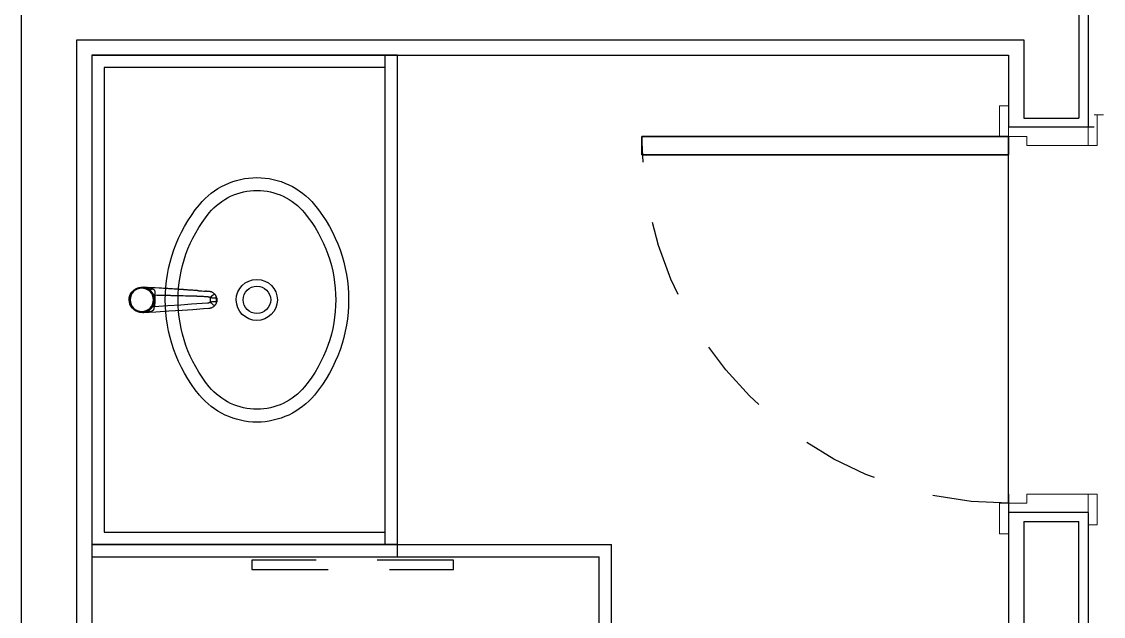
# Model space of a CAD drawing. Header units: millimetres. Extents: x 188.6 to 263.2, y 40.1 to 120.1.
# Drawn here: x 194.321 to 196.091, y 79.492 to 80.465 of the extents above; entities that cross this region are included whole.
import ezdxf

# ---------------------------------------------------------------- set-up
doc = ezdxf.new("R2010")
doc.units = ezdxf.units.MM
doc.linetypes.add('XREF-TIPO$0$HIDDEN2', pattern=[0.1875, 0.125, -0.0625])
doc.layers.add('ARQ', color=8, linetype='Continuous')

# ---------------------------------------------------------------- blocks, each defined once
blk = doc.blocks.new('XREF-TIPO$0$L59_p')
at = {"color": 252}
blk.add_lwpolyline([(0.1556, 0.0941, 0.358974), (-0.1556, 0.0941, 0.471698), (-0.1556, -0.0941, 0.358974), (0.1556, -0.0941, 0.471698)], format="xyb", close=True, dxfattribs=at)
for points in [[(0.1422, 0.0779, 0.358974), (-0.1422, 0.0779, 0.471698), (-0.1422, -0.0779, 0.358974), (0.1422, -0.0779, 0.471698)], [(0, 0.0225, 1), (0, -0.0225, 1)]]:
    blk.add_lwpolyline(points, format="xyb", close=True)
blk.add_lwpolyline([(0.0335, 0, 336.274616), (0.0335, -0.0004)], format="xyb")
blk = doc.blocks.new('XREF-TIPO$0$1198c35_p')
for p, q in [((-0.0114, 0.0111), (-0.0114, 0.0115)), ((-0.0114, 0.0111), (-0.0114, 0.0111)), ((0.0297, 0.0128), (0.0297, 0.0128)), ((0.0297, 0.0126), (0.0297, 0.0127)), ((0.004, -0.0054), (0.004, -0.0073)), ((0.004, -0.0054), (0.0141, -0.0054)), ((0.0141, -0.0073), (0.004, -0.0073)), ((0.0141, -0.0054), (0.0141, -0.0073)), ((0.0054, -0.0974), (0.0128, -0.0974)), ((0.0226, -0.0968), (0.0226, -0.097)), ((0.0061, -0.1075), (0.0121, -0.1075))]:
    blk.add_line(p, q)
for points in [[(-0.0077, -0.0516, 0), (-0.0078, -0.0508, 0), (-0.0078, -0.0496, 0), (-0.0079, -0.0488, 0), (-0.008, -0.0479, 0), (-0.008, -0.0476, 0), (-0.008, -0.0474, 0), (-0.008, -0.0471, 0), (-0.008, -0.0468, 0), (-0.008, -0.0466, 0), (-0.0081, -0.0463, 0), (-0.0082, -0.0435, 0), (-0.0084, -0.0409, 0), (-0.0086, -0.0384, 0), (-0.0087, -0.0361, 0), (-0.0088, -0.0347, 0), (-0.0089, -0.033, 0), (-0.009, -0.0313, 0), (-0.0091, -0.0297, 0), (-0.0092, -0.0281, 0), (-0.0094, -0.0246, 0), (-0.0096, -0.0211, 0), (-0.0098, -0.0177, 0), (-0.01, -0.0141, 0), (-0.0104, -0.0076, 0), (-0.0108, -0.0012, 0), (-0.0111, 0.005, 0), (-0.0114, 0.0111, 0)], [(-0.0088, -0.0025, 0), (-0.0096, 0.0002, 0), (-0.0102, 0.003, 0), (-0.0109, 0.0065, 0), (-0.0112, 0.0086, 0), (-0.0113, 0.0098, 0), (-0.0114, 0.0105, 0), (-0.0114, 0.0108, 0), (-0.0114, 0.0108, 0), (-0.0114, 0.0109, 0), (-0.0114, 0.011, 0), (-0.0114, 0.011, 0), (-0.0114, 0.0111, 0), (-0.0114, 0.0111, 0), (-0.0114, 0.0111, 0), (-0.0114, 0.0111, 0), (-0.0114, 0.0111, 0), (-0.0114, 0.0111, 0)], [(-0.0086, 0.0036, 0), (-0.0081, 0.0025, 0), (-0.0079, 0.0012, 0), (-0.008, -0.0002, 0), (-0.0084, -0.0016, 0), (-0.0088, -0.0025, 0)], [(-0.0086, 0.0036, 0), (-0.0082, 0.0029, 0), (-0.0075, 0.0019, 0), (-0.0067, 0.001, 0), (-0.0058, 0, 0), (-0.0047, -0.0009, 0), (-0.0035, -0.0019, 0), (-0.0023, -0.0027, 0), (-0.0014, -0.0033, 0), (-0.0005, -0.0037, 0), (0.0005, -0.0042, 0), (0.0014, -0.0046, 0)], [(0.0194, -0.0033, 0), (0.0205, -0.0026, 0), (0.022, -0.0016, 0), (0.0233, -0.0004, 0), (0.0242, 0.0004, 0), (0.0251, 0.0013, 0), (0.0257, 0.0022, 0), (0.0264, 0.0031, 0), (0.027, 0.0042, 0), (0.0277, 0.0053, 0)], [(0.0279, 0.0002, 0), (0.0277, -0.0007, 0), (0.0274, -0.0016, 0), (0.0271, -0.0024, 0), (0.0267, -0.0032, 0), (0.0264, -0.0037, 0), (0.026, -0.0042, 0), (0.0258, -0.0045, 0), (0.0255, -0.0047, 0), (0.0252, -0.005, 0), (0.0248, -0.0052, 0), (0.0244, -0.0054, 0), (0.0242, -0.0055, 0), (0.0239, -0.0056, 0), (0.0236, -0.0057, 0), (0.0232, -0.0058, 0), (0.0227, -0.0059, 0), (0.0221, -0.006, 0), (0.0217, -0.006, 0), (0.0213, -0.0061, 0), (0.0209, -0.0062, 0), (0.0208, -0.0063, 0), (0.0206, -0.0063, 0), (0.0204, -0.0064, 0), (0.0203, -0.0065, 0)], [(0.0297, 0.0125, 0), (0.0285, -0.0088, 0), (0.0273, -0.0301, 0), (0.0259, -0.0514, 0), (0.0247, -0.0689, 0), (0.0234, -0.0865, 0), (0.0227, -0.0952, 0), (0.0226, -0.0962, 0), (0.0226, -0.0966, 0), (0.0226, -0.0968, 0)], [(0.0277, 0.0053, 0), (0.0273, 0.0042, 0), (0.0272, 0.0029, 0), (0.0274, 0.0015, 0), (0.0279, 0.0002, 0)], [(0.0297, 0.0125, 0), (0.0297, 0.0125, 0), (0.0297, 0.0125, 0), (0.0297, 0.0125, 0), (0.0297, 0.0125, 0), (0.0297, 0.0125, 0), (0.0297, 0.0125, 0), (0.0297, 0.0125, 0), (0.0297, 0.0124, 0), (0.0297, 0.0124, 0), (0.0297, 0.0123, 0), (0.0296, 0.0123, 0), (0.0296, 0.0121, 0), (0.0296, 0.0112, 0), (0.0295, 0.0103, 0), (0.0291, 0.0066, 0), (0.0285, 0.0029, 0), (0.0279, 0.0002, 0)], [(0.0011, -0.0071, 0), (0.0011, -0.0071, 0), (0.001, -0.0071, 0), (0.0008, -0.0071, 0), (0.0006, -0.0071, 0), (0.0003, -0.0071, 0), (0, -0.0071, 0), (-0.0008, -0.0073, 0), (-0.0016, -0.0074, 0), (-0.0021, -0.0075, 0), (-0.0027, -0.0075, 0), (-0.003, -0.0076, 0), (-0.0034, -0.0076, 0), (-0.0037, -0.0076, 0), (-0.004, -0.0075, 0), (-0.0042, -0.0075, 0), (-0.0045, -0.0074, 0), (-0.0048, -0.0074, 0), (-0.0051, -0.0073, 0), (-0.0055, -0.0071, 0), (-0.0059, -0.0069, 0), (-0.0061, -0.0067, 0), (-0.0064, -0.0066, 0), (-0.0067, -0.0062, 0), (-0.0071, -0.0059, 0), (-0.0074, -0.0055, 0), (-0.0077, -0.0051, 0), (-0.008, -0.0044, 0), (-0.0084, -0.0037, 0), (-0.0086, -0.0031, 0), (-0.0088, -0.0025, 0)], [(0.0011, -0.0071, 0), (0.0012, -0.0103, 0), (0.0013, -0.0136, 0), (0.0014, -0.0172, 0), (0.0015, -0.021, 0), (0.0016, -0.0245, 0), (0.0017, -0.0281, 0), (0.0017, -0.0293, 0), (0.0017, -0.0303, 0), (0.0017, -0.0312, 0), (0.0017, -0.0322, 0), (0.0018, -0.0332, 0), (0.0019, -0.0389, 0), (0.002, -0.0445, 0), (0.002, -0.0456, 0), (0.002, -0.0467, 0), (0.002, -0.0478, 0), (0.0021, -0.049, 0), (0.0021, -0.0501, 0), (0.0021, -0.0512, 0), (0.0021, -0.0523, 0), (0.0022, -0.0534, 0), (0.0023, -0.0572, 0), (0.0024, -0.0609, 0), (0.0025, -0.0645, 0), (0.0026, -0.0679, 0), (0.0027, -0.0708, 0), (0.0028, -0.0735, 0), (0.0028, -0.0742, 0), (0.0028, -0.0749, 0), (0.0029, -0.0756, 0), (0.0029, -0.0763, 0), (0.0029, -0.077, 0), (0.0029, -0.0777, 0), (0.003, -0.0798, 0), (0.0031, -0.0818, 0), (0.0032, -0.0839, 0), (0.0033, -0.0859, 0), (0.0035, -0.0879, 0), (0.0036, -0.0898, 0), (0.0036, -0.0902, 0), (0.0036, -0.0906, 0), (0.0036, -0.091, 0), (0.0037, -0.0914, 0), (0.0037, -0.0917, 0), (0.0037, -0.0921, 0), (0.0037, -0.0925, 0), (0.0038, -0.0929, 0), (0.0038, -0.0933, 0), (0.0038, -0.0936, 0), (0.0038, -0.0939, 0), (0.0039, -0.0942, 0), (0.0039, -0.0944, 0), (0.0039, -0.0946, 0), (0.0039, -0.0948, 0), (0.004, -0.095, 0), (0.004, -0.0952, 0), (0.0041, -0.0953, 0), (0.0041, -0.0955, 0), (0.0042, -0.0956, 0), (0.0043, -0.096, 0), (0.0045, -0.0963, 0), (0.0047, -0.0966, 0), (0.0049, -0.0969, 0), (0.0051, -0.0971, 0), (0.0054, -0.0974, 0)], [(0.0128, -0.0974, 0), (0.0131, -0.0971, 0), (0.0134, -0.0967, 0), (0.0136, -0.0964, 0), (0.0138, -0.096, 0), (0.014, -0.0957, 0), (0.0141, -0.0954, 0), (0.0143, -0.0948, 0), (0.0144, -0.0943, 0), (0.0144, -0.0937, 0), (0.0144, -0.0931, 0), (0.0151, -0.0844, 0), (0.0164, -0.0669, 0), (0.0176, -0.0494, 0), (0.019, -0.028, 0), (0.0203, -0.0065, 0)], [(0.0203, -0.0065, 0), (0.0188, -0.0069, 0), (0.0173, -0.0071, 0), (0.0157, -0.0072, 0), (0.0141, -0.0073, 0)], [(0.0194, -0.0033, 0), (0.0199, -0.0051, 0), (0.0203, -0.0065, 0)], [(-0.0058, -0.0785, 0), (-0.0059, -0.0776, 0), (-0.0059, -0.0772, 0), (-0.006, -0.0767, 0), (-0.006, -0.0762, 0), (-0.006, -0.0756, 0), (-0.0061, -0.0751, 0), (-0.0061, -0.0748, 0), (-0.0061, -0.0745, 0), (-0.0061, -0.0742, 0), (-0.0063, -0.0726, 0), (-0.0064, -0.0709, 0), (-0.0065, -0.0691, 0), (-0.0066, -0.0672, 0), (-0.0068, -0.0652, 0), (-0.0069, -0.0632, 0), (-0.007, -0.0614, 0), (-0.0072, -0.0597, 0), (-0.0073, -0.0579, 0), (-0.0074, -0.0561, 0), (-0.0074, -0.0556, 0), (-0.0075, -0.0551, 0), (-0.0075, -0.0549, 0), (-0.0075, -0.0548, 0), (-0.0075, -0.0547, 0), (-0.0075, -0.0544, 0), (-0.0076, -0.054, 0), (-0.0076, -0.0534, 0), (-0.0076, -0.0527, 0), (-0.0077, -0.0518, 0), (-0.0077, -0.0516, 0)], [(-0.0039, -0.0992, 0), (-0.004, -0.0989, 0), (-0.0041, -0.0984, 0), (-0.0042, -0.0979, 0), (-0.0043, -0.0976, 0), (-0.0043, -0.0975, 0), (-0.0043, -0.0975, 0), (-0.0043, -0.0975, 0), (-0.0043, -0.0974, 0), (-0.0043, -0.0974, 0), (-0.0043, -0.0974, 0), (-0.0043, -0.0974, 0), (-0.0043, -0.0974, 0), (-0.0043, -0.0974, 0), (-0.0043, -0.0974, 0), (-0.0043, -0.0974, 0), (-0.0045, -0.0962, 0), (-0.0045, -0.0954, 0), (-0.0046, -0.0947, 0), (-0.0046, -0.0939, 0), (-0.0047, -0.0932, 0), (-0.0048, -0.0925, 0), (-0.0048, -0.0918, 0), (-0.0049, -0.0913, 0), (-0.0049, -0.0907, 0), (-0.0049, -0.0902, 0), (-0.005, -0.0897, 0)], [(-0.0002, -0.1049, 0), (-0.001, -0.1041, 0), (-0.0018, -0.1032, 0), (-0.0024, -0.1023, 0), (-0.003, -0.1014, 0), (-0.0033, -0.1007, 0), (-0.0036, -0.1001, 0), (-0.0038, -0.0994, 0), (-0.0039, -0.0992, 0)], [(0.0054, -0.0974, 0), (0.005, -0.0977, 0), (0.0047, -0.0981, 0), (0.0043, -0.0985, 0), (0.0039, -0.099, 0), (0.0035, -0.0994, 0), (0.0032, -0.0998, 0), (0.0028, -0.1003, 0), (0.0024, -0.1007, 0), (0.0021, -0.1011, 0), (0.0017, -0.1015, 0), (0.0014, -0.1019, 0), (0.0011, -0.1023, 0), (0.0009, -0.1027, 0), (0.0006, -0.103, 0), (0.0004, -0.1034, 0), (0.0002, -0.1036, 0), (0.0001, -0.1039, 0), (-0.0001, -0.1041, 0), (-0.0002, -0.1043, 0), (-0.0002, -0.1045, 0), (-0.0003, -0.1046, 0), (-0.0003, -0.1048, 0), (-0.0003, -0.1048, 0), (-0.0002, -0.1049, 0)], [(0.0054, -0.0974, 0), (0.0054, -0.0981, 0), (0.0055, -0.0988, 0), (0.0055, -0.0996, 0), (0.0056, -0.1003, 0), (0.0056, -0.101, 0), (0.0057, -0.1016, 0), (0.0057, -0.1023, 0), (0.0057, -0.103, 0), (0.0058, -0.1036, 0), (0.0058, -0.1042, 0), (0.0059, -0.1046, 0), (0.0059, -0.105, 0), (0.0059, -0.1054, 0), (0.0059, -0.1058, 0), (0.006, -0.1063, 0), (0.006, -0.1066, 0), (0.006, -0.1069, 0), (0.0061, -0.1072, 0), (0.0061, -0.1074, 0), (0.0061, -0.1075, 0)], [(0.0121, -0.1075, 0), (0.0121, -0.1074, 0), (0.0121, -0.1072, 0), (0.0121, -0.107, 0), (0.0121, -0.1068, 0), (0.0122, -0.1065, 0), (0.0122, -0.1061, 0), (0.0122, -0.1057, 0), (0.0123, -0.1052, 0), (0.0123, -0.1047, 0), (0.0123, -0.1042, 0), (0.0124, -0.1036, 0), (0.0124, -0.103, 0), (0.0125, -0.1024, 0), (0.0125, -0.102, 0), (0.0125, -0.1013, 0), (0.0126, -0.1005, 0), (0.0126, -0.0998, 0), (0.0127, -0.0991, 0), (0.0127, -0.0986, 0), (0.0127, -0.098, 0), (0.0128, -0.0974, 0)], [(0.0128, -0.0974, 0), (0.0138, -0.0984, 0), (0.0147, -0.0995, 0), (0.0156, -0.1005, 0), (0.0164, -0.1015, 0), (0.0171, -0.1025, 0), (0.0177, -0.1033, 0), (0.0181, -0.1039, 0), (0.0183, -0.1044, 0), (0.0184, -0.1048, 0), (0.0184, -0.1049, 0)], [(0.0184, -0.1049, 0), (0.018, -0.1053, 0), (0.0176, -0.1056, 0), (0.0172, -0.1059, 0), (0.0171, -0.106, 0), (0.017, -0.1061, 0), (0.0169, -0.1061, 0), (0.0168, -0.1062, 0), (0.0167, -0.1062, 0), (0.0167, -0.1062, 0), (0.0166, -0.1063, 0), (0.0166, -0.1063, 0), (0.0166, -0.1063, 0), (0.0166, -0.1063, 0)], [(0.0222, -0.0989, 0), (0.0222, -0.0989, 0), (0.0219, -0.0997, 0), (0.0215, -0.1006, 0), (0.0211, -0.1014, 0), (0.0206, -0.1024, 0), (0.0199, -0.1033, 0), (0.0192, -0.1041, 0), (0.0184, -0.1049, 0)], [(0.0226, -0.097, 0), (0.0226, -0.097, 0), (0.0225, -0.0975, 0), (0.0224, -0.0979, 0), (0.0223, -0.0984, 0), (0.0222, -0.0989, 0), (0.0222, -0.0989, 0)], [(0.0061, -0.1075, 0), (0.0047, -0.1075, 0), (0.0033, -0.1071, 0), (0.0021, -0.1066, 0), (0.0015, -0.1063, 0)], [(0.0059, -0.1082, 0), (0.0056, -0.1081, 0), (0.005, -0.1079, 0), (0.0045, -0.1078, 0), (0.004, -0.1076, 0), (0.0036, -0.1074, 0), (0.003, -0.1071, 0), (0.0025, -0.1069, 0), (0.0021, -0.1066, 0)], [(0.0061, -0.1075, 0), (0.0064, -0.1077, 0), (0.0069, -0.1079, 0), (0.0072, -0.1081, 0), (0.0074, -0.1081, 0), (0.0077, -0.1082, 0), (0.0078, -0.1082, 0), (0.0079, -0.1083, 0), (0.008, -0.1083, 0), (0.0081, -0.1083, 0)], [(0.0081, -0.1083, 0), (0.0071, -0.1083, 0), (0.007, -0.1083, 0)], [(0.007, -0.1083, 0), (0.008, -0.1084, 0), (0.0088, -0.1085, 0), (0.0095, -0.1084, 0), (0.0103, -0.1084, 0), (0.011, -0.1084, 0)], [(0.0081, -0.1083, 0), (0.0082, -0.1083, 0), (0.0084, -0.1084, 0), (0.0085, -0.1084, 0), (0.0086, -0.1084, 0), (0.0087, -0.1084, 0), (0.0088, -0.1084, 0), (0.0089, -0.1084, 0), (0.0089, -0.1084, 0), (0.0089, -0.1084, 0), (0.009, -0.1084, 0), (0.009, -0.1084, 0), (0.0091, -0.1084, 0), (0.0091, -0.1084, 0), (0.0092, -0.1084, 0), (0.0092, -0.1084, 0), (0.0093, -0.1084, 0), (0.0094, -0.1084, 0), (0.0095, -0.1084, 0), (0.0096, -0.1084, 0), (0.0098, -0.1083, 0), (0.0101, -0.1083, 0)], [(0.0101, -0.1083, 0), (0.0102, -0.1083, 0), (0.0103, -0.1082, 0), (0.0104, -0.1082, 0), (0.0107, -0.1082, 0), (0.0109, -0.1081, 0), (0.0111, -0.108, 0), (0.0114, -0.1079, 0), (0.0116, -0.1078, 0), (0.0121, -0.1075, 0)], [(0.011, -0.1084, 0), (0.0101, -0.1083, 0)], [(0.0121, -0.1075, 0), (0.0135, -0.1075, 0), (0.0148, -0.1071, 0), (0.0161, -0.1066, 0), (0.0166, -0.1063, 0)]]:
    blk.add_polyline3d(points)
blk.add_circle((0.0091, 0.0144), 0.0191)
for centre, radius, start, end in [((0.0091, 0.0144), 0.0207, 0, 211.2083), ((0.0091, 0.0144), 0.0204, 284.4666, 255.5334), ((0.0091, 0.0144), 0.0195, 0, 180), ((0.0091, 0.0144), 0.0195, 180, 0), ((0.0091, 0.0144), 0.0195, 180, 270), ((0.0091, 0.0144), 0.0195, 270, 0), ((0.0091, 0.0144), 0.0207, 334.1045, 0), ((-0.568, 0.0551), 0.5726, 353.7595, 354.015), ((0.0039, 0.0193), 0.0265, 264.0406, 270.134), ((0.009, 0.0145), 0.0205, 248.4737, 255.9324), ((0.0092, 0.0145), 0.0205, 284.0619, 300.0027), ((3.0095, 0.1438), 3.0235, 184.2155, 184.4292), ((0.0089, -0.095), 0.0135, 227.2407, 236.8896), ((0.0083, -0.0975), 0.0109, 257.2283, 263.0963), ((0.0098, -0.0976), 0.0109, 276.4456, 282.3614), ((0.0092, -0.0949), 0.0136, 282.4001, 303.0332)]:
    blk.add_arc(centre, radius, start, end)
blk = doc.blocks.new('XREF-TIPO$0$A$C2D591F4F')
at = {"color": 0}
blk.add_blockref('XREF-TIPO$0$L59_p', (0.2, 0.209), dxfattribs=at)
at = {"color": 0, "rotation": 180}
blk.add_blockref('XREF-TIPO$0$1198c35_p', (0.2091, 0.035), dxfattribs=at)
blk = doc.blocks.new('XREF-TIPO$0$A$C281A5909')
at = {"color": 0}
for p, q in [((0.05, 0.755), (0.08, 0.755)), ((0.05, 0.155), (0.05, 0.755)), ((0.08, 0.755), (0.05, 0.755)), ((0.05, 0.755), (0.05, 0.155)), ((0.08, 0.755), (0.08, 0.155)), ((0.08, 0.155), (0.08, 0.755)), ((0.035, 0.015), (0.035, 0.155)), ((0.08, 0.155), (0.05, 0.155)), ((0.05, 0.155), (0.08, 0.155)), ((0.65, 0.155), (0.08, 0.155)), ((0.665, 0.025), (0.665, 0.155))]:
    blk.add_line(p, q, dxfattribs=at)
at = {"color": 0, "lineweight": 13}
for p, q in [((0, 0.155), (0, 0.17)), ((0, 0.17), (0.05, 0.17)), ((0.65, 0.155), (0.65, 0.17)), ((0.65, 0.17), (0.7, 0.17)), ((0.7, 0.17), (0.7, 0.155)), ((0, 0.155), (0.05, 0.155)), ((0.05, 0.155), (0.035, 0.155)), ((0.05, 0.155), (0.05, 0.125)), ((0.665, 0.155), (0.65, 0.155)), ((0.65, 0.125), (0.65, 0.155)), ((0.65, 0.155), (0.7, 0.155)), ((0.05, 0.125), (0.065, 0.125)), ((0.065, 0.125), (0.065, 0.025)), ((0.635, 0.025), (0.635, 0.125)), ((0.635, 0.125), (0.65, 0.125)), ((0.065, 0.025), (0.015, 0.025)), ((0.035, 0.025), (0.065, 0.025)), ((0.065, 0.025), (0.065, 0.01)), ((0.635, 0.025), (0.665, 0.025)), ((0.635, 0.01), (0.635, 0.025)), ((0.685, 0.025), (0.635, 0.025)), ((0.685, 0.025), (0.685, 0.01)), ((0.015, 0), (0.015, 0.015)), ((0.065, 0.01), (0.015, 0.01)), ((0.685, 0.01), (0.635, 0.01))]:
    blk.add_line(p, q, dxfattribs=at)
at = {"color": 0, "linetype": 'XREF-TIPO$0$HIDDEN2'}
blk.add_arc((0.05, 0.155), 0.6, 0, 90, dxfattribs=at)
blk = doc.blocks.new('A$C0BE265FA')
at = {"layer": 'ARQ'}
for p, q in [((-17, -9.2599), (-17, -7.1749)), ((-15.2549, -7.3548), (-15.2549, -7.6025)), ((-15.2699, -7.3698), (-15.2699, -7.5875)), ((-16.91, -7.4598), (-16.91, -9.2598)), ((-16.9099, -7.4598), (-15.3599, -7.4598)), ((-15.3599, -7.4598), (-15.3599, -7.5875)), ((-16.885, -7.4848), (-15.385, -7.4848)), ((-16.885, -7.4848), (-16.885, -9.2348)), ((-16.405, -8.2848), (-16.405, -7.4848)), ((-16.385, -8.2848), (-16.385, -7.4848)), ((-15.385, -7.4848), (-15.385, -7.6025)), ((-16.405, -7.5048), (-16.865, -7.5048)), ((-16.865, -7.5048), (-16.865, -8.2648)), ((-15.3599, -7.5875), (-15.2699, -7.5875)), ((-15.385, -8.2025), (-15.3849, -9.3748)), ((-15.36, -8.2475), (-15.36, -9.3499)), ((-15.36, -8.2475), (-15.27, -8.2475)), ((-15.27, -9.2599), (-15.27, -8.2475)), ((-15.2549, -8.2325), (-15.2549, -9.2449)), ((-16.865, -8.2648), (-16.405, -8.2648)), ((-16.385, -8.2848), (-16.035, -8.2848)), ((-16.035, -9.2348), (-16.035, -8.2848)), ((-16.885, -8.3048), (-16.055, -8.3048)), ((-16.055, -9.2348), (-16.055, -8.3048))]:
    blk.add_line(p, q, dxfattribs=at)
for points in [[(-16.885, -8.2848), (-16.385, -8.2848), (-16.385, -7.4848), (-16.885, -7.4848)], [(-16.885, -8.2848), (-16.385, -8.2848), (-16.385, -7.4848), (-16.885, -7.4848)], [(-16.885, -8.3048), (-16.385, -8.3048), (-16.385, -8.2848), (-16.885, -8.2848)], [(-16.885, -8.3048), (-16.385, -8.3048), (-16.385, -8.2848), (-16.885, -8.2848)]]:
    blk.add_lwpolyline(points, close=True, dxfattribs=at)
at = {"layer": 'ARQ', "linetype": 'XREF-TIPO$0$HIDDEN2'}
blk.add_lwpolyline([(-16.6232, -8.3257), (-16.2932, -8.3257), (-16.2932, -8.3107), (-16.6232, -8.3107)], close=True, dxfattribs=at)
blk.add_lwpolyline([(-16.6232, -8.3257), (-16.2932, -8.3257), (-16.2932, -8.3107), (-16.6232, -8.3107)], close=True, dxfattribs=at)
at = {"layer": 'ARQ', "extrusion": (0, 0, -1), "zscale": -1}
for name, p, rotation in [('XREF-TIPO$0$A$C281A5909', (15.23, -7.5675), 270), ('XREF-TIPO$0$A$C2D591F4F', (16.824, -8.0848), 90)]:
    blk.add_blockref(name, p, dxfattribs=dict(at, rotation=rotation))

msp = doc.modelspace()

# ---------------------------------------------------------------- block references
at = {"layer": 'ARQ'}
msp.add_blockref('A$C0BE265FA', (211.3213, 87.8947), dxfattribs=at)

doc.saveas('drawing.dxf')
